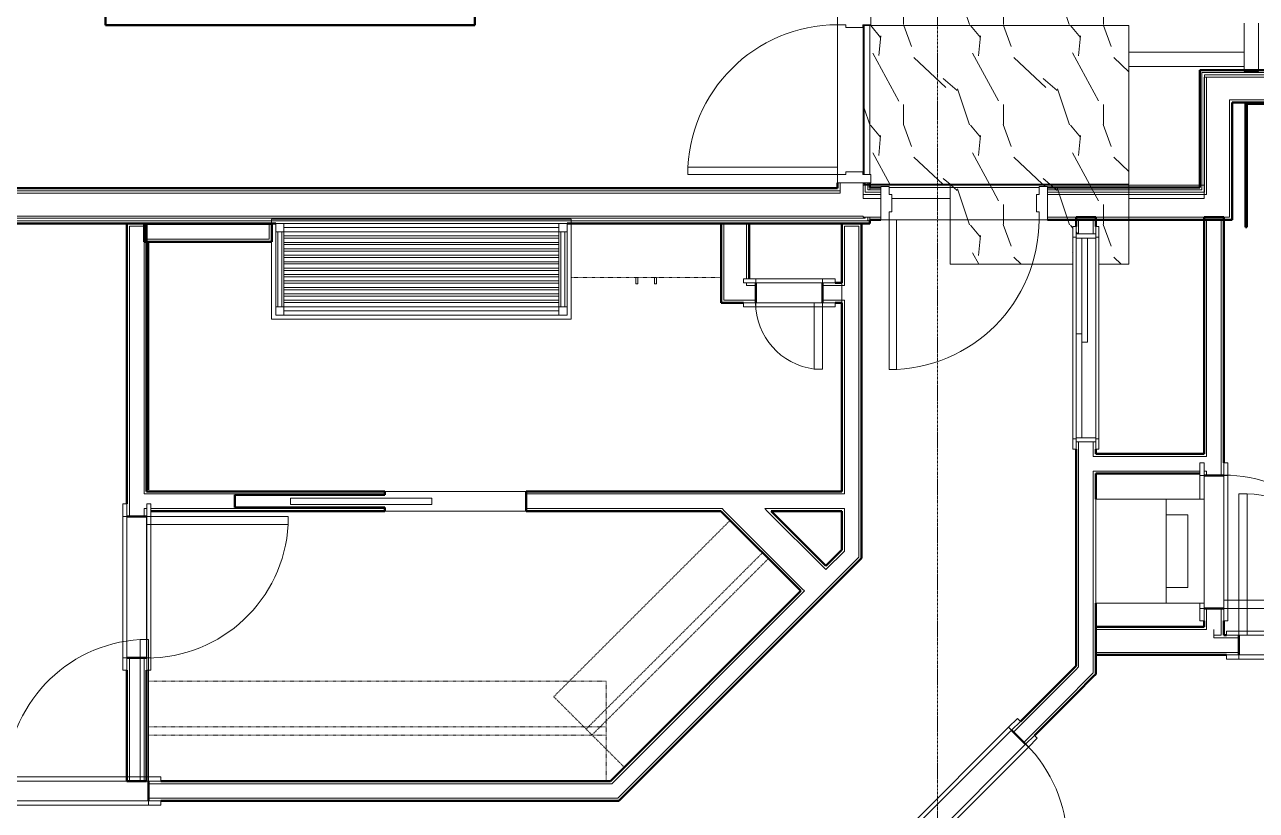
# Model space of a CAD drawing. Header units: inches. Extents: x -4235 to -464, y 9706 to 12338.
# Drawn here: x -3700.6 to -3404.7, y 10203.3 to 10392.1 of the extents above; entities that cross this region are included whole.
import ezdxf

# ---------------------------------------------------------------- set-up
doc = ezdxf.new("R2010")
doc.units = ezdxf.units.IN
doc.header["$MEASUREMENT"] = 0
doc.linetypes.add('Dash', pattern=[0.25, 0.125, -0.125])
doc.linetypes.add('Grid Line 1_2_', pattern=[0.875, 0.5, -0.125, 0.125, -0.125])
for name, color, linetype, lineweight in [('0-1', 7, 'Continuous', 5), ('0-2', 10, 'Continuous', 9), ('A-CLNG-1', 254, 'Continuous', 9), ('A-CLNG-2', 10, 'Continuous', 9), ('A-CLNG-PATT-1', 253, 'Continuous', 13), ('A-DOOR-1', 10, 'Continuous', 9), ('A-DOOR-2', 50, 'Continuous', 20), ('A-DOOR-FRAM-1', 10, 'Continuous', 9), ('A-DOOR-FRAM-2', 254, 'Continuous', 9), ('A-DOOR-FRAM-3', 50, 'Continuous', 20), ('A-FLOR-3', 192, 'Continuous', 9), ('A-WALL-1', 7, 'Continuous', 50), ('A-WALL-2', 250, 'Continuous', 13), ('A-WALL-3', 10, 'Continuous', 9), ('A-WALL-4', 254, 'Continuous', 9), ('I-WALL-1', 7, 'Continuous', 50), ('I-WALL-2', 10, 'Continuous', 9), ('I-WALL-3', 254, 'Continuous', 9), ('P-SANR-FIXT-1', 10, 'Continuous', 9), ('Q-CASE-1', 254, 'Continuous', 9), ('Q-CASE-2', 10, 'Continuous', 9), ('Q-CASE-3', 254, 'Dash', 9), ('Q-CASE-4', 10, 'Dash', 9), ('Q-CASE-HDLN-1', 10, 'Dash', 9), ('Q-CASE-HDLN-2', 254, 'Dash', 9), ('S-BEAM', 12, 'Continuous', 9), ('S-GRID-1', 1, 'Grid Line 1_2_', 9)]:
    doc.layers.add(name, color=color, linetype=linetype, lineweight=lineweight)

# ---------------------------------------------------------------- blocks, each defined once
blk = doc.blocks.new('SWING - SINGLE - FLUSH - 2-10 x 6-8 - PRIVACY-3199405-BACKGROUND - RCP - 1ST FLOOR')
at = {"layer": 'A-DOOR-1'}
blk.add_arc((17, -2.38), 34.07, 180, 266.6343, dxfattribs=at)
at = {"layer": 'A-DOOR-2'}
for p, q in [((15, -2.38), (15, -36.38)), ((17, -2.38), (15, -2.38)), ((17, -2.38), (17, -36.38)), ((17, -36.38), (15, -36.38))]:
    blk.add_line(p, q, dxfattribs=at)
at = {"layer": 'A-DOOR-FRAM-1'}
for p, q in [((-17, 3.37), (-20, 3.37)), ((-20, 3.37), (-20, 2.37)), ((-17, 3.37), (-17, 2.37)), ((17, 3.37), (-17, 3.37)), ((20, 3.37), (17, 3.37)), ((17, 3.37), (17, 2.37)), ((20, 3.37), (20, 2.37)), ((-20, 2.37), (-17, 2.37)), ((-17, 2.37), (17, 2.37)), ((17, 2.37), (20, 2.37)), ((-17, -2.38), (-20, -2.38)), ((-20, -3.38), (-20, -2.38)), ((-17, -3.38), (-17, -2.38)), ((17, -2.38), (-17, -2.38)), ((20, -2.38), (17, -2.38)), ((17, -3.38), (17, -2.38)), ((20, -3.38), (20, -2.38)), ((-20, -3.38), (-17, -3.38)), ((-17, -3.38), (17, -3.38)), ((17, -3.38), (20, -3.38))]:
    blk.add_line(p, q, dxfattribs=at)
blk = doc.blocks.new('Bath Vanity - Bath Vanity 72_-3150018-BACKGROUND - RCP - 1ST FLOOR')
at = {"layer": 'Q-CASE-1'}
for p, q in [((36.74, 5.75), (36.74, 5.37)), ((36.74, 5.34), (36.74, 1.01)), ((-35.26, 0), (-35.26, 1)), ((36.74, 1), (36.74, 0.02)), ((36.74, 0), (-35.26, 0))]:
    blk.add_line(p, q, dxfattribs=at)
at = {"layer": 'Q-CASE-2'}
for p, q in [((-35.26, 1), (-35.26, 24)), ((-35.26, 24), (36.74, 24)), ((36.74, 24), (36.74, 5.75)), ((-34.26, 21), (-34.26, 23)), ((-34.26, 23), (-32.26, 23)), ((-34.26, 21), (-34.26, 3)), ((-32.26, 21), (-34.26, 21)), ((-33.76, 21), (-33.76, 3)), ((-32.76, 21), (-32.76, 3)), ((-32.26, 23), (33.74, 23)), ((-32.26, 23), (-32.26, 21)), ((-32.26, 22), (33.74, 22)), ((33.74, 21), (-32.26, 21)), ((-32.26, 21), (-32.26, 3)), ((33.74, 21), (33.74, 23)), ((33.74, 23), (35.74, 23)), ((33.74, 21), (33.74, 3)), ((35.74, 21), (33.74, 21)), ((34.24, 21), (34.24, 3)), ((35.24, 21), (35.24, 3)), ((35.74, 23), (35.74, 21)), ((35.74, 21), (35.74, 3)), ((-32.26, 20), (33.74, 20)), ((33.74, 19.45), (-32.26, 19.45)), ((-32.26, 18.45), (33.74, 18.45)), ((33.74, 17.91), (-32.26, 17.91)), ((-32.26, 16.91), (33.74, 16.91)), ((33.74, 16.36), (-32.26, 16.36)), ((-32.26, 15.36), (33.74, 15.36)), ((33.74, 14.82), (-32.26, 14.82)), ((-32.26, 13.82), (33.74, 13.82)), ((33.74, 13.27), (-32.26, 13.27)), ((-32.26, 12.27), (33.74, 12.27)), ((33.74, 11.73), (-32.26, 11.73)), ((-32.26, 10.73), (33.74, 10.73)), ((33.74, 10.18), (-32.26, 10.18)), ((-32.26, 9.18), (33.74, 9.18)), ((33.74, 8.64), (-32.26, 8.64)), ((-32.26, 7.64), (33.74, 7.64)), ((33.74, 7.09), (-32.26, 7.09)), ((-32.26, 6.09), (33.74, 6.09)), ((-34.26, 1), (-34.26, 3)), ((-34.26, 3), (-32.26, 3)), ((33.74, 5.55), (-32.26, 5.55)), ((-32.26, 4.55), (33.74, 4.55)), ((33.74, 4), (-32.26, 4)), ((-32.26, 3), (33.74, 3)), ((-32.26, 3), (-32.26, 1)), ((33.74, 1), (33.74, 3)), ((33.74, 3), (35.74, 3)), ((35.74, 3), (35.74, 1)), ((-32.26, 1), (-34.26, 1)), ((-32.26, 2), (33.74, 2)), ((-32.26, 1), (33.74, 1)), ((35.74, 1), (33.74, 1))]:
    blk.add_line(p, q, dxfattribs=at)
blk = doc.blocks.new('POCKET - FLUSH - 2-10 x 6-8-2882529-BACKGROUND - RCP - 1ST FLOOR')
at = {"layer": 'A-DOOR-2'}
for p, q in [((-39.67, 0.75), (-39.67, -0.75)), ((-5.67, 0.75), (-39.67, 0.75)), ((-5.67, -0.75), (-5.67, 0.75)), ((-39.67, -0.75), (-5.67, -0.75))]:
    blk.add_line(p, q, dxfattribs=at)
blk = doc.blocks.new('OD_CW_Closet - OD_CW_Closet-2621371-BACKGROUND - RCP - 1ST FLOOR')
at = {"layer": 'Q-CASE-HDLN-1'}
for p, q in [((60.68, 0), (60.68, 24)), ((0.74, 13), (60.68, 13)), ((0.74, 11), (60.68, 11)), ((0.74, 0), (60.68, 0))]:
    blk.add_line(p, q, dxfattribs=at)
at = {"layer": 'Q-CASE-HDLN-2'}
for p, q in [((60.68, 24), (0.74, 24)), ((0.74, 24), (0.74, 0))]:
    blk.add_line(p, q, dxfattribs=at)
blk = doc.blocks.new('OD_CW_Closet - OD_CW_Closet-3108557-BACKGROUND - RCP - 1ST FLOOR')
at = {"layer": 'Q-CASE-HDLN-1'}
for p, q in [((0.74, 24), (0.74, 0)), ((110.65, 24), (107.65, 24)), ((110.65, 0), (110.65, 23)), ((0.74, 13), (110.65, 13)), ((0.74, 11), (110.65, 11)), ((0.74, 0), (110.65, 0))]:
    blk.add_line(p, q, dxfattribs=at)
at = {"layer": 'Q-CASE-HDLN-2'}
blk.add_line((107.65, 24), (0.74, 24), dxfattribs=at)
blk = doc.blocks.new('SWING - SINGLE - FLUSH - 2-10 x 6-8 - PRIVACY-V1-BACKGROUND - RCP - 1ST FLOOR')
at = {"layer": 'A-DOOR-1'}
blk.add_arc((17, 2.37), 34.07, 93.3657, 180, dxfattribs=at)
at = {"layer": 'A-DOOR-2'}
for p, q in [((15, 2.37), (15, 36.38)), ((17, 36.38), (15, 36.38)), ((17, 2.37), (17, 36.38)), ((17, 2.37), (15, 2.37))]:
    blk.add_line(p, q, dxfattribs=at)
at = {"layer": 'A-DOOR-FRAM-1'}
for p, q in [((-17, 3.37), (-20, 3.37)), ((-20, 2.37), (-20, 3.37)), ((11.81, 3.37), (-17, 3.37)), ((-17, 2.37), (-17, 3.37)), ((17, 3.37), (16.56, 3.37)), ((20, 3.37), (17, 3.37)), ((17, 2.37), (17, 3.37)), ((20, 2.37), (20, 3.37)), ((-20, 2.37), (-17, 2.37)), ((-17, 2.37), (11.81, 2.37)), ((16.56, 2.37), (17, 2.37)), ((17, 2.37), (20, 2.37)), ((-17, -2.38), (-20, -2.38)), ((-20, -2.38), (-20, -3.38)), ((17, -2.38), (-17, -2.38)), ((-17, -2.38), (-17, -3.38)), ((20, -2.38), (17, -2.38)), ((17, -2.38), (17, -3.38)), ((20, -2.38), (20, -3.38)), ((-20, -3.38), (-17, -3.38)), ((-17, -3.38), (17, -3.38)), ((17, -3.38), (20, -3.38))]:
    blk.add_line(p, q, dxfattribs=at)
at = {"layer": 'A-DOOR-FRAM-2'}
for p, q in [((15.93, 3.37), (11.83, 3.37)), ((16.56, 3.37), (15.95, 3.37)), ((11.81, 2.37), (16.56, 2.37))]:
    blk.add_line(p, q, dxfattribs=at)
blk = doc.blocks.new('SLIDING - FLUSH - 4-0 x 6-8-3203584-BACKGROUND - RCP - 1ST FLOOR')
at = {"layer": 'A-DOOR-1'}
for p, q in [((-26.75, 2.25), (-26.75, 3)), ((-24.25, 3), (-26.75, 3)), ((24.25, 3), (-24.25, 3)), ((-24.25, 3), (-24.25, 2.25)), ((24.25, 2.25), (24.25, 3)), ((24.25, 3), (26.75, 3)), ((26.75, 3), (26.75, 2.25)), ((-26.75, 2.25), (-24.25, 2.25)), ((1, 2.25), (-24, 2.25)), ((-24, 2.25), (-24, 0.88)), ((-24, 0.88), (1, 0.88)), ((24, 0.88), (-1, 0.88)), ((-1, 0.88), (-1, -0.5)), ((1, 2.25), (1, 0.88)), ((24, 0.88), (24, -0.5)), ((26.75, 2.25), (24.25, 2.25)), ((-26.75, -3.25), (-26.75, -2.5)), ((-24.25, -2.5), (-26.75, -2.5)), ((-24.25, -2.5), (-24.25, -3.25)), ((-1, -0.5), (24, -0.5)), ((24.25, -2.5), (26.75, -2.5)), ((24.25, -3.25), (24.25, -2.5)), ((26.75, -2.5), (26.75, -3.25)), ((-26.75, -3.25), (-24.25, -3.25)), ((-24.25, -3.25), (24.25, -3.25)), ((26.75, -3.25), (24.25, -3.25))]:
    blk.add_line(p, q, dxfattribs=at)
at = {"layer": 'A-DOOR-FRAM-1'}
for p, q in [((-24, 2.25), (-25, 2.25)), ((-25, -2.5), (-25, 2.25)), ((-24, 2.25), (-24, -2.5)), ((24, 2.25), (1, 2.25)), ((24, -2.5), (24, 2.25)), ((24, 2.25), (25, 2.25)), ((25, 2.25), (25, -2.5)), ((-25, -2.5), (-24, -2.5)), ((-24, -2.5), (24, -2.5)), ((25, -2.5), (24, -2.5))]:
    blk.add_line(p, q, dxfattribs=at)
blk = doc.blocks.new('SWING - SINGLE - FLUSH - 2-8 x 6-8 - PASSAGE-3199406-BACKGROUND - RCP - 1ST FLOOR')
at = {"layer": 'A-DOOR-1'}
blk.add_arc((16, 2.37), 32.07, 93.5759, 180, dxfattribs=at)
at = {"layer": 'A-DOOR-2'}
for p, q in [((14, 2.37), (14, 34.38)), ((16, 34.38), (14, 34.38)), ((16, 2.37), (16, 34.38)), ((16, 2.37), (14, 2.37))]:
    blk.add_line(p, q, dxfattribs=at)
at = {"layer": 'A-DOOR-FRAM-1'}
for p, q in [((-16, 3.37), (-19, 3.37)), ((-19, 2.37), (-19, 3.37)), ((16, 3.37), (-16, 3.37)), ((-16, 2.37), (-16, 3.37)), ((19, 3.37), (16, 3.37)), ((16, 2.37), (16, 3.37)), ((19, 2.37), (19, 3.37)), ((-19, 2.37), (-16, 2.37)), ((-16, 2.37), (16, 2.37)), ((16, 2.37), (19, 2.37)), ((-16, -2.38), (-19, -2.38)), ((-19, -2.38), (-19, -3.38)), ((-10.29, -2.38), (-16, -2.38)), ((-16, -2.38), (-16, -3.38)), ((16, -2.38), (14.71, -2.38)), ((19, -2.38), (16, -2.38)), ((16, -2.38), (16, -3.38)), ((19, -2.38), (19, -3.38)), ((-19, -3.38), (-16, -3.38)), ((-16, -3.38), (-10.29, -3.38)), ((14.71, -3.38), (16, -3.38)), ((16, -3.38), (19, -3.38))]:
    blk.add_line(p, q, dxfattribs=at)
blk = doc.blocks.new('Stacked Washer and Dryer - 26_x25_ - Private-1372850-BACKGROUND - RCP - 1ST FLOOR')
at = {"layer": 'P-SANR-FIXT-1'}
for p, q in [((26, 12.5), (0, 12.5)), ((0, -12.5), (0, 12.5)), ((16.90625, -12.5), (16.90625, 12.5)), ((26, 12.5), (26, -12.5)), ((22.09375, 8.75), (16.90625, 8.75)), ((22.09375, -8.75), (22.09375, 8.75)), ((16.90625, -8.75), (22.09375, -8.75)), ((0, -12.5), (26, -12.5))]:
    blk.add_line(p, q, dxfattribs=at)
blk = doc.blocks.new('SWING - SINGLE - FLUSH - 2-10 x 6-8 - PRIVACY-3199407-BACKGROUND - RCP - 1ST FLOOR')
at = {"layer": 'A-DOOR-1'}
blk.add_arc((17, 2.37), 34.07, 93.3657, 180, dxfattribs=at)
at = {"layer": 'A-DOOR-2'}
for p, q in [((15, 2.37), (15, 36.38)), ((17, 36.38), (15, 36.38)), ((17, 2.37), (17, 36.38)), ((17, 2.37), (15, 2.37))]:
    blk.add_line(p, q, dxfattribs=at)
at = {"layer": 'A-DOOR-FRAM-1'}
for p, q in [((-17, 3.37), (-20, 3.37)), ((-20, 2.37), (-20, 3.37)), ((17, 3.37), (-17, 3.37)), ((-17, 2.37), (-17, 3.37)), ((20, 3.37), (17, 3.37)), ((17, 2.37), (17, 3.37)), ((20, 2.37), (20, 3.37)), ((-20, 2.37), (-17, 2.37)), ((-17, 2.37), (17, 2.37)), ((17, 2.37), (20, 2.37)), ((-17, -2.38), (-20, -2.38)), ((-20, -2.38), (-20, -3.38)), ((17, -2.38), (-17, -2.38)), ((-17, -2.38), (-17, -3.38)), ((20, -2.38), (17, -2.38)), ((17, -2.38), (17, -3.38)), ((20, -2.38), (20, -3.38)), ((-20, -3.38), (-17, -3.38)), ((-17, -3.38), (17, -3.38)), ((17, -3.38), (20, -3.38))]:
    blk.add_line(p, q, dxfattribs=at)
blk = doc.blocks.new('300 Series Wall Hung Cabinet_326 - 36_-V76-BACKGROUND - RCP - 1ST FLOOR')
at = {"layer": 'Q-CASE-2'}
for p, q in [((-2.01, 14.69), (-2.5, 14.69)), ((-2.5, 14.69), (-2.5, 13.19)), ((-2.5, 13.19), (-2.01, 13.19)), ((-2.01, 13.19), (-2.01, 14.69)), ((2.49, 14.69), (2, 14.69)), ((2, 14.69), (2, 13.19)), ((2, 13.19), (2.49, 13.19)), ((2.49, 13.19), (2.49, 14.69))]:
    blk.add_line(p, q, dxfattribs=at)
at = {"layer": 'Q-CASE-3'}
for p, q in [((-18, 0.19), (-18, 13.19)), ((18, 0.19), (-18, 0.19))]:
    blk.add_line(p, q, dxfattribs=at)
at = {"layer": 'Q-CASE-4'}
blk.add_line((-18, 13.19), (18, 13.19), dxfattribs=at)
blk = doc.blocks.new('SWING - SINGLE - FLUSH - 1-4 X 6-8 PASSAGE-3199409-BACKGROUND - RCP - 1ST FLOOR')
at = {"layer": 'A-DOOR-1'}
blk.add_arc((8, -2.38), 16.07, 180, 262.8492, dxfattribs=at)
at = {"layer": 'A-DOOR-2'}
for p, q in [((6, -2.38), (6, -18.32)), ((8, -2.38), (6, -2.38)), ((8, -2.38), (8, -18.32)), ((8, -18.32), (6, -18.32))]:
    blk.add_line(p, q, dxfattribs=at)
at = {"layer": 'A-DOOR-FRAM-1'}
for p, q in [((-8, 3.37), (-11, 3.37)), ((-11, 3.37), (-11, 2.37)), ((-8, 3.37), (-8, 2.37)), ((8, 3.37), (-8, 3.37)), ((11, 3.37), (8, 3.37)), ((8, 3.37), (8, 2.37)), ((11, 3.37), (11, 2.37)), ((-11, 2.37), (-8, 2.37)), ((-8, 2.37), (8, 2.37)), ((8, 2.37), (11, 2.37)), ((-8, -2.38), (-11, -2.38)), ((-11, -3.38), (-11, -2.38)), ((-8, -3.38), (-8, -2.38)), ((8, -2.38), (-8, -2.38)), ((11, -2.38), (8, -2.38)), ((8, -3.38), (8, -2.38)), ((11, -3.38), (11, -2.38)), ((-11, -3.38), (-8, -3.38)), ((-8, -3.38), (8, -3.38)), ((8, -3.38), (11, -3.38))]:
    blk.add_line(p, q, dxfattribs=at)
blk = doc.blocks.new('CTR - 1st Phase - Unit Layouts_rvt-1-BACKGROUND - RCP - 1ST FLOOR')
at = {"layer": 'A-WALL-1'}
for p, q in [((-3681.18, 10392.01), (-3681.18, 10513.94)), ((-3592.42, 10424.81), (-3592.42, 10392.01)), ((-3680.55, 10392.01), (-3681.18, 10392.01)), ((-3676.43, 10392.01), (-3680.55, 10392.01)), ((-3597.17, 10392.01), (-3676.43, 10392.01)), ((-3593.05, 10392.01), (-3597.17, 10392.01)), ((-3592.42, 10392.01), (-3593.05, 10392.01)), ((-3407.35, 10373.07), (-3407.35, 10373.45)), ((-3407.35, 10373.45), (-3347.35, 10373.45)), ((-3407.35, 10343.45), (-3407.35, 10373.07)), ((-3347.72, 10373.07), (-3406.97, 10373.07)), ((-3406.97, 10373.07), (-3406.97, 10343.45)), ((-3448.02, 10343.59), (-3448.02, 10345.84)), ((-3448.02, 10345.84), (-3447.4, 10345.84)), ((-3447.4, 10345.84), (-3443.9, 10345.84)), ((-3443.9, 10345.84), (-3443.27, 10345.84)), ((-3443.27, 10345.84), (-3443.27, 10343.59)), ((-3417.27, 10288.97), (-3417.27, 10345.84)), ((-3417.27, 10345.84), (-3416.65, 10345.84)), ((-3416.65, 10345.84), (-3413.15, 10345.84)), ((-3413.15, 10345.84), (-3412.52, 10345.84)), ((-3412.52, 10345.84), (-3412.52, 10286.81)), ((-3676.05, 10276.96), (-3676.05, 10344.34)), ((-3676.05, 10344.34), (-3675.42, 10344.34)), ((-3675.42, 10344.34), (-3671.92, 10344.34)), ((-3671.92, 10344.34), (-3671.3, 10344.34)), ((-3671.89, 10344.34), (-3641.26, 10344.34)), ((-3671.89, 10344.09), (-3671.89, 10344.34)), ((-3671.89, 10340.59), (-3671.89, 10344.09)), ((-3671.3, 10344.34), (-3671.3, 10279.96)), ((-3641.26, 10344.34), (-3641.26, 10344.09)), ((-3641.26, 10344.09), (-3641.26, 10340.59)), ((-3533.3, 10325.31), (-3533.3, 10344.34)), ((-3533.3, 10344.34), (-3526.55, 10344.34)), ((-3526.55, 10344.34), (-3526.55, 10331.06)), ((-3504.3, 10330.06), (-3504.3, 10344.34)), ((-3504.3, 10344.34), (-3503.67, 10344.34)), ((-3503.67, 10344.34), (-3500.17, 10344.34)), ((-3500.17, 10344.34), (-3499.55, 10344.34)), ((-3499.55, 10344.34), (-3499.55, 10270.62)), ((-3406.97, 10343.45), (-3407.35, 10343.45)), ((-3671.89, 10339.96), (-3671.89, 10340.59)), ((-3641.26, 10339.96), (-3671.89, 10339.96)), ((-3671.3, 10279.96), (-3671.3, 10339.96)), ((-3671.3, 10339.96), (-3670.92, 10339.96)), ((-3670.92, 10339.59), (-3670.92, 10280.34)), ((-3641.26, 10340.59), (-3641.26, 10339.96)), ((-3524.92, 10330.06), (-3524.92, 10325.31)), ((-3508.92, 10325.31), (-3508.92, 10330.06)), ((-3505.92, 10330.06), (-3504.3, 10330.06)), ((-3532.67, 10325.31), (-3533.3, 10325.31)), ((-3527.92, 10325.31), (-3532.67, 10325.31)), ((-3504.3, 10325.31), (-3505.92, 10325.31)), ((-3504.3, 10279.96), (-3504.3, 10325.31)), ((-3448.02, 10238.03), (-3448.02, 10290.09)), ((-3443.27, 10290.09), (-3443.27, 10288.97)), ((-3443.27, 10288.97), (-3417.27, 10288.97)), ((-3418.27, 10284.22), (-3443.27, 10284.22)), ((-3443.27, 10284.22), (-3443.27, 10278.1)), ((-3412.52, 10283.81), (-3417.27, 10283.81)), ((-3671.3, 10279.96), (-3614.1, 10279.96)), ((-3670.92, 10279.96), (-3671.3, 10279.96)), ((-3614.1, 10279.96), (-3614.1, 10279.09)), ((-3580.1, 10279.96), (-3504.3, 10279.96)), ((-3580.1, 10275.21), (-3580.1, 10279.96)), ((-3614.1, 10279.09), (-3650.1, 10279.09)), ((-3650.1, 10279.09), (-3650.1, 10276.09)), ((-3671.3, 10273.96), (-3676.05, 10273.96)), ((-3614.1, 10275.21), (-3670.3, 10275.21)), ((-3650.1, 10276.09), (-3614.1, 10276.09)), ((-3614.1, 10276.09), (-3614.1, 10275.21)), ((-3533.32, 10275.21), (-3580.1, 10275.21)), ((-3504.3, 10275.21), (-3521.3, 10275.21)), ((-3504.3, 10265.87), (-3504.3, 10275.21)), ((-3499.55, 10270.62), (-3499.55, 10264.78)), ((-3508.13, 10262.04), (-3504.3, 10265.87)), ((-3499.55, 10263.9), (-3553.11, 10210.34)), ((-3499.55, 10264.78), (-3499.55, 10263.9)), ((-3559.83, 10210.34), (-3514.14, 10256.03)), ((-3443.27, 10253.1), (-3443.27, 10236.06)), ((-3417.27, 10251.81), (-3412.52, 10251.81)), ((-3443.27, 10247.39), (-3417.27, 10247.39)), ((-3443.27, 10240.64), (-3443.27, 10247.39)), ((-3417.27, 10247.39), (-3417.27, 10248.81)), ((-3412.52, 10248.81), (-3412.52, 10245.39)), ((-3412.52, 10245.39), (-3411.9, 10245.39)), ((-3408.9, 10245.39), (-3408.9, 10240.64)), ((-3676.05, 10239.96), (-3671.3, 10239.96)), ((-3414.9, 10240.64), (-3443.27, 10240.64)), ((-3411.9, 10240.64), (-3414.9, 10240.64)), ((-3676.05, 10210.34), (-3676.05, 10236.96)), ((-3671.3, 10236.96), (-3671.3, 10210.34)), ((-3461.39, 10224.67), (-3448.02, 10238.03)), ((-3443.9, 10235.44), (-3448.02, 10231.31)), ((-3443.27, 10236.06), (-3443.9, 10235.44)), ((-3448.02, 10231.31), (-3458.03, 10221.31)), ((-3460.15, 10219.19), (-3463.51, 10222.55)), ((-3671.3, 10210.34), (-3676.05, 10210.34)), ((-3670.85, 10205.59), (-3670.85, 10210.34)), ((-3667.85, 10210.34), (-3559.83, 10210.34)), ((-3553.11, 10210.34), (-3557.24, 10206.21)), ((-3557.24, 10206.21), (-3557.86, 10205.59)), ((-3557.86, 10205.59), (-3667.85, 10205.59))]:
    blk.add_line(p, q, dxfattribs=at)
at = {"layer": 'A-WALL-2'}
for p, q in [((-3447.4, 10345.21), (-3447.4, 10341.84)), ((-3447.4, 10345.21), (-3443.9, 10345.21)), ((-3443.9, 10345.21), (-3443.9, 10341.84)), ((-3416.65, 10345.21), (-3413.15, 10345.21)), ((-3416.65, 10288.35), (-3416.65, 10345.21)), ((-3413.15, 10283.81), (-3413.15, 10345.21)), ((-3675.42, 10343.71), (-3671.92, 10343.71)), ((-3675.42, 10343.71), (-3675.42, 10273.96)), ((-3671.92, 10343.71), (-3671.92, 10279.34)), ((-3671.26, 10344.09), (-3671.89, 10344.09)), ((-3671.26, 10344.09), (-3671.89, 10344.09)), ((-3641.89, 10344.09), (-3671.26, 10344.09)), ((-3671.26, 10340.59), (-3671.26, 10344.09)), ((-3641.26, 10344.09), (-3641.89, 10344.09)), ((-3641.89, 10344.09), (-3641.89, 10340.59)), ((-3641.26, 10344.09), (-3641.89, 10344.09)), ((-3532.67, 10344.34), (-3532.67, 10325.93)), ((-3527.17, 10344.34), (-3527.17, 10331.06)), ((-3503.67, 10343.71), (-3500.17, 10343.71)), ((-3503.67, 10343.71), (-3503.67, 10329.43)), ((-3500.17, 10343.71), (-3500.17, 10269.99)), ((-3641.89, 10340.59), (-3671.26, 10340.59)), ((-3527.17, 10330.06), (-3527.17, 10329.43)), ((-3527.17, 10329.43), (-3526.55, 10329.43)), ((-3526.55, 10329.43), (-3524.92, 10329.43)), ((-3508.92, 10329.43), (-3504.3, 10329.43)), ((-3504.3, 10329.43), (-3503.67, 10329.43)), ((-3532.67, 10325.93), (-3527.17, 10325.93)), ((-3527.17, 10325.93), (-3526.55, 10325.93)), ((-3526.55, 10325.93), (-3524.92, 10325.93)), ((-3508.92, 10325.93), (-3504.3, 10325.93)), ((-3504.3, 10325.93), (-3503.67, 10325.93)), ((-3503.67, 10325.93), (-3503.67, 10279.34)), ((-3447.4, 10291.84), (-3447.4, 10237.77)), ((-3443.9, 10291.84), (-3443.9, 10288.35)), ((-3443.9, 10288.35), (-3443.27, 10288.35)), ((-3417.27, 10288.35), (-3443.27, 10288.35)), ((-3416.65, 10288.35), (-3417.27, 10288.35)), ((-3443.9, 10284.85), (-3443.27, 10284.85)), ((-3443.9, 10284.85), (-3443.9, 10236.32)), ((-3418.27, 10284.85), (-3443.27, 10284.85)), ((-3416.65, 10284.85), (-3417.27, 10284.85)), ((-3416.65, 10283.81), (-3416.65, 10284.85)), ((-3671.92, 10279.34), (-3671.3, 10279.34)), ((-3614.1, 10279.34), (-3671.3, 10279.34)), ((-3504.3, 10279.34), (-3580.1, 10279.34)), ((-3504.3, 10279.34), (-3503.67, 10279.34)), ((-3671.92, 10275.84), (-3671.92, 10273.96)), ((-3671.92, 10275.84), (-3671.3, 10275.84)), ((-3614.1, 10275.84), (-3670.3, 10275.84)), ((-3533.06, 10275.84), (-3580.1, 10275.84)), ((-3533.06, 10275.84), (-3532.44, 10275.21)), ((-3513.7, 10256.47), (-3532.44, 10275.21)), ((-3504.3, 10275.84), (-3522.81, 10275.84)), ((-3522.81, 10275.84), (-3522.19, 10275.21)), ((-3508.57, 10261.6), (-3522.19, 10275.21)), ((-3504.3, 10275.84), (-3503.67, 10275.84)), ((-3503.67, 10275.84), (-3503.67, 10266.49)), ((-3500.17, 10269.11), (-3500.17, 10269.99)), ((-3500.17, 10264.16), (-3500.17, 10269.11)), ((-3503.67, 10265.61), (-3508.13, 10261.16)), ((-3503.67, 10265.61), (-3503.67, 10266.49)), ((-3500.17, 10264.16), (-3553.99, 10210.34)), ((-3508.57, 10261.6), (-3508.13, 10261.16)), ((-3513.25, 10256.03), (-3558.94, 10210.34)), ((-3513.7, 10256.47), (-3513.25, 10256.03)), ((-3416.65, 10247.39), (-3416.65, 10251.81)), ((-3413.15, 10245.39), (-3413.15, 10251.81)), ((-3416.65, 10247.39), (-3416.65, 10246.76)), ((-3416.65, 10246.76), (-3443.27, 10246.76)), ((-3414.9, 10245.39), (-3414.9, 10246.76)), ((-3414.9, 10246.76), (-3414.9, 10245.39)), ((-3414.9, 10245.39), (-3413.15, 10245.39)), ((-3414.9, 10244.76), (-3414.9, 10245.39)), ((-3413.15, 10245.39), (-3414.9, 10245.39)), ((-3414.9, 10245.39), (-3414.9, 10244.76)), ((-3408.9, 10244.76), (-3414.9, 10244.76)), ((-3414.9, 10241.26), (-3443.27, 10241.26)), ((-3408.9, 10241.26), (-3414.9, 10241.26)), ((-3675.42, 10239.96), (-3675.42, 10210.34)), ((-3671.92, 10239.96), (-3671.92, 10210.34)), ((-3448.02, 10237.15), (-3463.07, 10222.1)), ((-3448.02, 10237.15), (-3447.4, 10237.77)), ((-3447.4, 10232.82), (-3443.9, 10236.32)), ((-3448.02, 10232.2), (-3447.4, 10232.82)), ((-3448.02, 10232.2), (-3460.59, 10219.63)), ((-3559.57, 10209.71), (-3670.85, 10209.71)), ((-3559.57, 10209.71), (-3558.94, 10210.34)), ((-3558.12, 10206.21), (-3554.62, 10209.71)), ((-3554.62, 10209.71), (-3553.99, 10210.34)), ((-3558.12, 10206.21), (-3670.85, 10206.21))]:
    blk.add_line(p, q, dxfattribs=at)
at = {"layer": 'A-WALL-3'}
for p, q in [((-3671.89, 10344.34), (-3671.3, 10344.34)), ((-3671.89, 10339.96), (-3671.89, 10344.34)), ((-3671.3, 10344.34), (-3641.3, 10344.34)), ((-3526.55, 10344.34), (-3533.3, 10344.34)), ((-3443.27, 10341.84), (-3448.02, 10341.84)), ((-3641.3, 10339.96), (-3671.89, 10339.96)), ((-3526.55, 10330.06), (-3505.92, 10330.06)), ((-3508.92, 10330.06), (-3524.92, 10330.06)), ((-3504.3, 10325.31), (-3504.3, 10330.06)), ((-3527.92, 10325.31), (-3526.55, 10325.31)), ((-3505.92, 10325.31), (-3526.55, 10325.31)), ((-3524.92, 10325.31), (-3508.92, 10325.31)), ((-3443.27, 10291.84), (-3448.02, 10291.84)), ((-3417.27, 10283.81), (-3417.27, 10278.1)), ((-3412.52, 10251.81), (-3412.52, 10283.81)), ((-3580.1, 10279.96), (-3614.1, 10279.96)), ((-3676.05, 10273.96), (-3676.05, 10239.96)), ((-3671.3, 10239.96), (-3671.3, 10273.96)), ((-3614.1, 10275.21), (-3580.1, 10275.21)), ((-3417.27, 10253.1), (-3417.27, 10251.81)), ((-3374.9, 10245.39), (-3408.9, 10245.39)), ((-3408.9, 10240.64), (-3374.9, 10240.64)), ((-3463.51, 10222.55), (-3487.55, 10198.5)), ((-3484.19, 10195.14), (-3460.15, 10219.19)), ((-3676.05, 10210.34), (-3704.85, 10210.34)), ((-3670.85, 10210.34), (-3671.3, 10210.34)), ((-3704.85, 10205.59), (-3670.85, 10205.59))]:
    blk.add_line(p, q, dxfattribs=at)
at = {"layer": 'A-WALL-4'}
for p, q in [((-3533.3, 10325.31), (-3533.3, 10344.34)), ((-3526.55, 10344.34), (-3526.55, 10331.06)), ((-3524.92, 10325.31), (-3524.92, 10330.06)), ((-3508.92, 10325.31), (-3508.92, 10330.06)), ((-3505.92, 10330.06), (-3504.3, 10330.06)), ((-3533.3, 10325.31), (-3527.92, 10325.31)), ((-3504.3, 10325.31), (-3505.92, 10325.31)), ((-3417.27, 10283.81), (-3412.52, 10283.81)), ((-3614.1, 10279.09), (-3614.1, 10279.96)), ((-3580.1, 10279.96), (-3580.1, 10275.21)), ((-3650.1, 10276.09), (-3650.1, 10279.09)), ((-3650.1, 10279.09), (-3614.1, 10279.09)), ((-3676.05, 10273.96), (-3671.3, 10273.96)), ((-3614.1, 10276.09), (-3650.1, 10276.09)), ((-3614.1, 10275.21), (-3614.1, 10276.09)), ((-3412.52, 10251.81), (-3417.27, 10251.81)), ((-3408.9, 10245.39), (-3408.9, 10240.64)), ((-3671.3, 10239.96), (-3676.05, 10239.96)), ((-3463.51, 10222.55), (-3460.15, 10219.19)), ((-3671.3, 10210.34), (-3676.05, 10210.34)), ((-3670.85, 10205.59), (-3670.85, 10210.34))]:
    blk.add_line(p, q, dxfattribs=at)
at = {"layer": 'I-WALL-1'}
for p, q in [((-3514.14, 10256.03), (-3533.32, 10275.21)), ((-3521.3, 10275.21), (-3508.13, 10262.04))]:
    blk.add_line(p, q, dxfattribs=at)
at = {"layer": '0-2'}
for name, p, rotation in [('Bath Vanity - Bath Vanity 72_-3150018-BACKGROUND - RCP - 1ST FLOOR', (-3604.56, 10345.34), 180), ('300 Series Wall Hung Cabinet_326 - 36_-V76-BACKGROUND - RCP - 1ST FLOOR', (-3551.3, 10344.53), 180), ('SLIDING - FLUSH - 4-0 x 6-8-3203584-BACKGROUND - RCP - 1ST FLOOR', (-3445.77, 10316.84), 90.00000000000077), ('SWING - SINGLE - FLUSH - 2-8 x 6-8 - PASSAGE-3199406-BACKGROUND - RCP - 1ST FLOOR', (-3414.9, 10267.81), 270), ('SWING - SINGLE - FLUSH - 2-10 x 6-8 - PRIVACY-3199405-BACKGROUND - RCP - 1ST FLOOR', (-3673.67, 10256.96), 90.0000000000039), ('SWING - SINGLE - FLUSH - 2-10 x 6-8 - PRIVACY-3199405-BACKGROUND - RCP - 1ST FLOOR', (-3391.9, 10243.01), 180), ('OD_CW_Closet - OD_CW_Closet-2621371-BACKGROUND - RCP - 1ST FLOOR', (-3530.59, 10273.52), 225.000000000003), ('OD_CW_Closet - OD_CW_Closet-3108557-BACKGROUND - RCP - 1ST FLOOR', (-3560.2, 10234.34), 180), ('SWING - SINGLE - FLUSH - 2-10 x 6-8 - PRIVACY-3199407-BACKGROUND - RCP - 1ST FLOOR', (-3473.85, 10208.85), 225.0000000000032)]:
    blk.add_blockref(name, p, dxfattribs=dict(at, rotation=rotation))
for name, p in [('SWING - SINGLE - FLUSH - 1-4 X 6-8 PASSAGE-3199409-BACKGROUND - RCP - 1ST FLOOR', (-3516.92, 10327.68)), ('POCKET - FLUSH - 2-10 x 6-8-2882529-BACKGROUND - RCP - 1ST FLOOR', (-3597.1, 10277.59)), ('Stacked Washer and Dryer - 26_x25_ - Private-1372850-BACKGROUND - RCP - 1ST FLOOR', (-3443.27, 10265.6)), ('SWING - SINGLE - FLUSH - 2-10 x 6-8 - PRIVACY-V1-BACKGROUND - RCP - 1ST FLOOR', (-3687.85, 10207.96))]:
    blk.add_blockref(name, p, dxfattribs=at)
blk = doc.blocks.new('HOLLOW METAL - UNIT DOOR-2191978-BACKGROUND - RCP - 1ST FLOOR')
at = {"layer": 'A-DOOR-1'}
blk.add_arc((18, 4.125), 36, 90, 180, dxfattribs=at)
at = {"layer": 'A-DOOR-2'}
for p, q in [((18, 40.125), (16.25, 40.125)), ((16.25, 40.125), (16.25, 4.125)), ((18, 4.125), (18, 40.125)), ((16.25, 4.125), (18, 4.125))]:
    blk.add_line(p, q, dxfattribs=at)
at = {"layer": 'A-DOOR-FRAM-3'}
for p, q in [((-18, 4.125), (-20, 4.125)), ((-20, 4.125), (-20, -3.875)), ((-18, 2.1875), (-18, 4.125)), ((18, 4.125), (18, 2.1875)), ((20, 4.125), (18, 4.125)), ((20, -3.875), (20, 4.125)), ((-17.375, 2.1875), (-18, 2.1875)), ((-17.375, -1.9375), (-17.375, 2.1875)), ((18, 2.1875), (17.375, 2.1875)), ((17.375, 2.1875), (17.375, -1.9375)), ((-18, -3.875), (-18, -1.9375)), ((-18, -1.9375), (-17.375, -1.9375)), ((17.375, -1.9375), (18, -1.9375)), ((18, -1.9375), (18, -3.875)), ((-20, -3.875), (-18, -3.875)), ((18, -3.875), (20, -3.875))]:
    blk.add_line(p, q, dxfattribs=at)
blk = doc.blocks.new('HOLLOW METAL - UNIT DOOR-2191980-BACKGROUND - RCP - 1ST FLOOR')
at = {"layer": 'A-DOOR-1'}
blk.add_arc((18, -4.125), 36, 180, 270, dxfattribs=at)
at = {"layer": 'A-DOOR-2'}
for p, q in [((16.25, -4.125), (18, -4.125)), ((16.25, -40.125), (16.25, -4.125)), ((18, -4.125), (18, -40.125)), ((18, -40.125), (16.25, -40.125))]:
    blk.add_line(p, q, dxfattribs=at)
at = {"layer": 'A-DOOR-FRAM-3'}
for p, q in [((-20, 3.875), (-18, 3.875)), ((-20, -4.125), (-20, 3.875)), ((-18, 3.875), (-18, 1.9375)), ((18, 3.875), (20, 3.875)), ((18, 1.9375), (18, 3.875)), ((20, 3.875), (20, -4.125)), ((-18, 1.9375), (-17.375, 1.9375)), ((-17.375, 1.9375), (-17.375, -2.1875)), ((17.375, 1.9375), (18, 1.9375)), ((17.375, -2.1875), (17.375, 1.9375)), ((-18, -2.1875), (-18, -4.125)), ((-17.375, -2.1875), (-18, -2.1875)), ((18, -2.1875), (17.375, -2.1875)), ((18, -4.125), (18, -2.1875)), ((-18, -4.125), (-20, -4.125)), ((20, -4.125), (18, -4.125))]:
    blk.add_line(p, q, dxfattribs=at)
blk = doc.blocks.new('CTR - 1st Phase - Common Walls_rvt-1-BACKGROUND - RCP - 1ST FLOOR')
at = {"layer": 'A-CLNG-PATT-1'}
h = blk.add_hatch(dxfattribs=at)
h.set_pattern_fill('FP_4', color=256, style=0, pattern_type=2)
h.set_pattern_definition([(108.435, (6.24, 0), (-23.9995167, 47.999875), [9.107, -66.787]), (139.399, (3.36, 8.64), (-144.0005735, 119.9994401), [4.425, -216.844]), (136.848, (24, 11.52), (-360.00235884, 335.99803914), [10.527, -515.834]), (109.983, (16.32, 18.72), (-71.99926767, 192.0004429), [5.618, -275.295]), (90, (14.4, 0), (-24, 24), [4.8, -19.2]), (118.443, (14.4, 4.8), (168.00080613, -311.999948405), [13.101, -641.971]), (84.289, (8.16, 16.32), (-24.00143285, -215.9997167), [4.824, -236.373]), (129.806, (8.64, 21.12), (96.0006462, -119.9991583), [3.749, -183.697])])
h.paths.add_polyline_path([(-3478.3, 10334.57), (-3448.77, 10334.57), (-3448.77, 10343.59), (-3448.02, 10343.59), (-3448.02, 10341.84), (-3443.27, 10341.84), (-3443.27, 10343.59), (-3442.52, 10343.59), (-3442.52, 10334.57), (-3435.32, 10334.57), (-3435.32, 10353.52), (-3478.3, 10353.52), (-3478.3, 10345.21)], flags=0)
h.paths.add_polyline_path([(-3454.92, 10345.21), (-3456.92, 10345.21), (-3456.92, 10347.15), (-3457.55, 10347.15), (-3457.55, 10351.28), (-3456.92, 10351.28), (-3456.92, 10353.21), (-3454.92, 10353.21), (-3454.92, 10345.84)], flags=0)
h.paths.add_polyline_path([(-3435.32, 10353.77), (-3435.32, 10391.92), (-3498.93, 10391.92), (-3498.93, 10356.09), (-3497.3, 10356.09), (-3497.3, 10354.09), (-3498.93, 10354.09), (-3498.93, 10353.77), (-3444.25, 10353.77)], flags=0)
h.paths.add_polyline_path([(-3435.32, 10392.17), (-3435.32, 10411.12), (-3498.93, 10411.12), (-3498.93, 10394.09), (-3497.3, 10394.09), (-3497.3, 10392.17), (-3444.25, 10392.17)], flags=0)
at = {"layer": 'A-CLNG-1'}
for p, q in [((-3498.93, 10391.92), (-3497.55, 10391.92)), ((-3498.93, 10356.09), (-3498.93, 10391.92)), ((-3498.93, 10353.77), (-3498.93, 10354.09)), ((-3497.55, 10353.77), (-3498.93, 10353.77)), ((-3478.3, 10345.21), (-3478.3, 10352.96)), ((-3435.32, 10352.96), (-3435.32, 10345.21))]:
    blk.add_line(p, q, dxfattribs=at)
at = {"layer": 'A-CLNG-2'}
for p, q in [((-3497.55, 10391.92), (-3435.32, 10391.92)), ((-3435.32, 10391.92), (-3435.32, 10353.77)), ((-3435.32, 10353.77), (-3497.55, 10353.77)), ((-3478.3, 10352.96), (-3478.3, 10353.52)), ((-3478.3, 10353.52), (-3435.32, 10353.52)), ((-3435.32, 10353.52), (-3435.32, 10352.96)), ((-3478.3, 10334.57), (-3478.3, 10345.21)), ((-3435.32, 10345.21), (-3435.32, 10334.57)), ((-3448.77, 10334.57), (-3478.3, 10334.57)), ((-3435.32, 10334.57), (-3442.52, 10334.57))]:
    blk.add_line(p, q, dxfattribs=at)
at = {"layer": 'A-WALL-2'}
for p, q in [((-3417.8, 10380.66), (-3417.8, 10352.96)), ((-3417.17, 10380.66), (-3417.8, 10380.66)), ((-3410.55, 10380.66), (-3417.17, 10380.66)), ((-3208.5, 10380.66), (-3410.55, 10380.66)), ((-3417.17, 10380.04), (-3417.17, 10352.96)), ((-3416.67, 10380.04), (-3417.17, 10380.04)), ((-3410.55, 10380.04), (-3416.67, 10380.04)), ((-3416.67, 10379.54), (-3416.67, 10352.96)), ((-3411.17, 10379.54), (-3416.67, 10379.54)), ((-3410.55, 10379.54), (-3411.17, 10379.54)), ((-3208.5, 10380.04), (-3410.55, 10380.04)), ((-3208.5, 10379.54), (-3410.55, 10379.54)), ((-3411.17, 10374.04), (-3411.17, 10352.96)), ((-3410.55, 10374.04), (-3411.17, 10374.04)), ((-3342.35, 10374.04), (-3410.55, 10374.04)), ((-3504.67, 10354.09), (-3504.67, 10352.84)), ((-3499.17, 10354.09), (-3499.17, 10352.84)), ((-3498.67, 10354.09), (-3498.67, 10352.84)), ((-3498.05, 10354.09), (-3498.05, 10352.84)), ((-3822.72, 10352.21), (-3504.67, 10352.21)), ((-3822.72, 10351.59), (-3504.67, 10351.59)), ((-3504.67, 10352.21), (-3504.67, 10352.84)), ((-3504.67, 10351.59), (-3504.67, 10352.21)), ((-3499.17, 10351.59), (-3499.17, 10352.84)), ((-3499.17, 10351.34), (-3499.17, 10351.59)), ((-3499.17, 10351.34), (-3498.67, 10351.34)), ((-3498.67, 10351.84), (-3498.67, 10352.84)), ((-3498.67, 10351.84), (-3498.05, 10351.84)), ((-3498.67, 10351.34), (-3497.55, 10351.34)), ((-3498.05, 10352.46), (-3498.05, 10352.84)), ((-3498.05, 10352.46), (-3497.55, 10352.46)), ((-3498.05, 10351.84), (-3497.55, 10351.84)), ((-3497.55, 10352.84), (-3497.55, 10352.96)), ((-3497.55, 10352.46), (-3497.55, 10352.84)), ((-3497.55, 10352.46), (-3494.92, 10352.46)), ((-3497.55, 10351.84), (-3494.92, 10351.84)), ((-3497.55, 10351.34), (-3494.92, 10351.34)), ((-3454.92, 10352.46), (-3417.8, 10352.46)), ((-3454.92, 10351.84), (-3417.17, 10351.84)), ((-3454.92, 10351.34), (-3416.67, 10351.34)), ((-3417.8, 10352.46), (-3417.8, 10352.96)), ((-3417.17, 10352.46), (-3417.17, 10352.96)), ((-3417.17, 10351.84), (-3417.17, 10352.46)), ((-3417.17, 10352.46), (-3417.17, 10351.84)), ((-3416.67, 10351.84), (-3416.67, 10352.96)), ((-3416.67, 10351.34), (-3416.67, 10351.84)), ((-3416.67, 10351.84), (-3416.67, 10351.34)), ((-3411.17, 10351.34), (-3411.17, 10352.96)), ((-3411.17, 10345.84), (-3411.17, 10351.34)), ((-3411.17, 10351.34), (-3411.17, 10345.84)), ((-3822.72, 10346.09), (-3499.17, 10346.09)), ((-3822.72, 10345.59), (-3499.17, 10345.59)), ((-3822.72, 10344.96), (-3499.17, 10344.96)), ((-3499.17, 10346.09), (-3499.17, 10345.84)), ((-3499.17, 10345.84), (-3498.67, 10345.84)), ((-3499.17, 10345.59), (-3498.67, 10345.59)), ((-3499.17, 10344.96), (-3498.67, 10344.96)), ((-3498.67, 10345.59), (-3498.67, 10345.84)), ((-3498.67, 10345.84), (-3498.05, 10345.84)), ((-3498.67, 10344.96), (-3498.05, 10344.96)), ((-3498.05, 10345.59), (-3498.05, 10345.84)), ((-3498.05, 10345.84), (-3497.55, 10345.84)), ((-3498.05, 10344.96), (-3498.05, 10345.59)), ((-3498.05, 10344.96), (-3497.55, 10344.96)), ((-3498.05, 10344.96), (-3497.55, 10344.96)), ((-3497.55, 10345.21), (-3497.55, 10345.84)), ((-3497.55, 10345.84), (-3494.92, 10345.84)), ((-3454.92, 10345.84), (-3411.17, 10345.84))]:
    blk.add_line(p, q, dxfattribs=at)
at = {"layer": 'I-WALL-1'}
for p, q in [((-3418.3, 10352.96), (-3418.3, 10381.16)), ((-3418.3, 10381.16), (-3417.8, 10381.16)), ((-3417.8, 10381.16), (-3410.55, 10381.16)), ((-3410.55, 10381.16), (-3208.5, 10381.16)), ((-3410.55, 10373.41), (-3410.55, 10352.96)), ((-3342.97, 10373.41), (-3410.55, 10373.41)), ((-3505.3, 10352.84), (-3505.3, 10354.09)), ((-3497.55, 10354.09), (-3497.55, 10352.96)), ((-3822.72, 10352.84), (-3505.3, 10352.84)), ((-3497.55, 10352.96), (-3494.92, 10352.96)), ((-3454.92, 10352.96), (-3418.3, 10352.96)), ((-3410.55, 10352.96), (-3410.55, 10345.84)), ((-3497.55, 10345.21), (-3497.55, 10344.96)), ((-3494.92, 10345.21), (-3497.55, 10345.21)), ((-3497.55, 10344.96), (-3497.55, 10344.34)), ((-3410.55, 10345.21), (-3454.92, 10345.21)), ((-3410.55, 10345.84), (-3410.55, 10345.21)), ((-3640.3, 10344.34), (-3822.72, 10344.34)), ((-3497.55, 10344.34), (-3570.3, 10344.34))]:
    blk.add_line(p, q, dxfattribs=at)
at = {"layer": 'I-WALL-2'}
for p, q in [((-3505.3, 10392.09), (-3505.3, 10357.84)), ((-3497.55, 10356.09), (-3497.55, 10392.09)), ((-3456.92, 10352.96), (-3492.92, 10352.96)), ((-3454.92, 10352.96), (-3454.92, 10345.21)), ((-3491.17, 10345.21), (-3456.92, 10345.21))]:
    blk.add_line(p, q, dxfattribs=at)
at = {"layer": 'I-WALL-3'}
for p, q in [((-3497.55, 10392.09), (-3497.55, 10391.92)), ((-3418.3, 10352.96), (-3418.3, 10381.16)), ((-3410.55, 10381.16), (-3418.3, 10381.16)), ((-3410.55, 10381.16), (-3208.5, 10381.16)), ((-3497.55, 10353.77), (-3497.55, 10352.96)), ((-3497.55, 10352.96), (-3494.92, 10352.96)), ((-3492.92, 10352.96), (-3478.3, 10352.96)), ((-3435.32, 10352.96), (-3418.3, 10352.96))]:
    blk.add_line(p, q, dxfattribs=at)
at = {"layer": '0-2'}
for name, p, rotation in [('HOLLOW METAL - UNIT DOOR-2191980-BACKGROUND - RCP - 1ST FLOOR', (-3501.17, 10374.09), 270.0000000000046), ('HOLLOW METAL - UNIT DOOR-2191978-BACKGROUND - RCP - 1ST FLOOR', (-3474.92, 10349.34), 180)]:
    blk.add_blockref(name, p, dxfattribs=dict(at, rotation=rotation))
blk = doc.blocks.new('Dimension Lumber - LVL - 3_5X5_5-2690757-BACKGROUND - RCP - 1ST FLOOR')
at = {"layer": 'S-BEAM'}
for p, q in [((-46.12, 1.75), (-45.88, 1.75)), ((17.73, 1.75), (45.38, 1.75)), ((45.38, -1.75), (45.38, 1.75)), ((-46.12, -1.75), (-45.88, -1.75)), ((17.73, -1.75), (45.38, -1.75))]:
    blk.add_line(p, q, dxfattribs=at)
blk = doc.blocks.new('Dimension Lumber - LVL - 3_5X5_5-V192-BACKGROUND - RCP - 1ST FLOOR')
at = {"layer": 'S-BEAM'}
for p, q in [((-45.25, 1.75), (-43.62, 1.75)), ((-43.62, 1.75), (35.62, 1.75)), ((35.64, 1.75), (36.12, 1.75)), ((36.14, 1.75), (36.65, 1.75))]:
    blk.add_line(p, q, dxfattribs=at)
blk = doc.blocks.new('Dimension Lumber - LVL - 3_5X5_5-V224-BACKGROUND - RCP - 1ST FLOOR')
at = {"layer": 'S-BEAM'}
for p, q in [((-34.76, 1.75), (-34.76, -1.75)), ((-34.76, 1.75), (12.4, 1.75)), ((14.78, 1.75), (16.65, 1.75)), ((19.02, 1.75), (20.77, 1.75)), ((23.15, 1.75), (34.49, 1.75)), ((34.5, 1.75), (34.76, 1.75)), ((34.76, -1.75), (34.76, 1.75)), ((-34.76, -1.75), (12.4, -1.75)), ((14.78, -1.75), (16.65, -1.75)), ((19.02, -1.75), (20.77, -1.75)), ((23.15, -1.75), (34.49, -1.75)), ((34.49, -1.75), (34.76, -1.75))]:
    blk.add_line(p, q, dxfattribs=at)

msp = doc.modelspace()

# ---------------------------------------------------------------- linework, layer by layer
at = {"layer": 'A-FLOR-3'}
for p, q in [((-3499.17, 10392.09), (-3499.17, 10356.09)), ((-3417.27, 10351.84), (-3417.27, 10379.54)), ((-3417.27, 10379.54), (-3417.19, 10379.54)), ((-3417.17, 10379.54), (-3202.37, 10379.54)), ((-3499.17, 10354.09), (-3499.17, 10350.34)), ((-3417.27, 10350.34), (-3417.27, 10351.84)), ((-3499.17, 10350.34), (-3494.92, 10350.34)), ((-3492.3, 10350.34), (-3478.3, 10350.34)), ((-3435.32, 10350.34), (-3417.27, 10350.34))]:
    msp.add_line(p, q, dxfattribs=at)
at = {"layer": 'S-GRID-1'}
msp.add_line((-3481.32, 9836.18), (-3481.32, 12288.89), dxfattribs=at)

# ---------------------------------------------------------------- block references
at = {"layer": '0-1'}
for name in ['CTR - 1st Phase - Unit Layouts_rvt-1-BACKGROUND - RCP - 1ST FLOOR', 'CTR - 1st Phase - Common Walls_rvt-1-BACKGROUND - RCP - 1ST FLOOR']:
    msp.add_blockref(name, (0, 0), dxfattribs=at)
at = {"layer": 'S-BEAM', "rotation": 270}
msp.add_blockref('Dimension Lumber - LVL - 3_5X5_5-V224-BACKGROUND - RCP - 1ST FLOOR', (-3405.92, 10415.65), dxfattribs=at)
at = {"layer": 'S-BEAM'}
for name, p in [('Dimension Lumber - LVL - 3_5X5_5-2690757-BACKGROUND - RCP - 1ST FLOOR', (-3453.05, 10383.79)), ('Dimension Lumber - LVL - 3_5X5_5-V192-BACKGROUND - RCP - 1ST FLOOR', (-3453.92, 10351.79))]:
    msp.add_blockref(name, p, dxfattribs=at)

doc.saveas('drawing.dxf')
